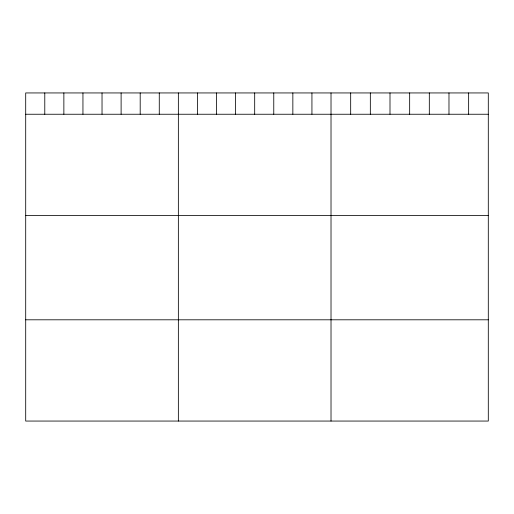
<?xml version="1.0" encoding="UTF-8"?>
<svg xmlns="http://www.w3.org/2000/svg" width="514" height="514" viewBox="0 0 514 514"><rect width="100%" height="100%" fill="white"/><g stroke="black" fill="none" stroke-linecap="round" stroke-linejoin="round"><path stroke-width="0.77" d="M488.3 114.243L488.3 421.056L25.7 421.056L25.7 92.944L488.3 92.944L488.3 114.243L25.7 114.243M25.7 215.488L488.3 215.488M25.7 319.804L488.3 319.804M468.639 92.944L468.639 114.243M448.979 92.944L448.979 114.243M429.319 92.944L429.319 114.243M409.658 92.944L409.658 114.243M389.998 92.944L389.998 114.243M370.337 92.944L370.337 114.243M350.676 92.944L350.676 114.243M331.016 92.944L331.016 421.056M311.934 92.944L311.934 114.243M292.851 92.944L292.851 114.243M273.769 92.944L273.769 114.243M254.687 92.944L254.687 114.243M235.605 92.944L235.605 114.243M216.522 92.944L216.522 114.243M197.44 92.944L197.44 114.243M178.358 92.944L178.358 421.056M159.276 92.944L159.276 114.243M140.193 92.944L140.193 114.243M121.111 92.944L121.111 114.243M102.029 92.944L102.029 114.243M82.947 92.944L82.947 114.243M63.864 92.944L63.864 114.243M44.782 92.944L44.782 114.243"/></g></svg>
